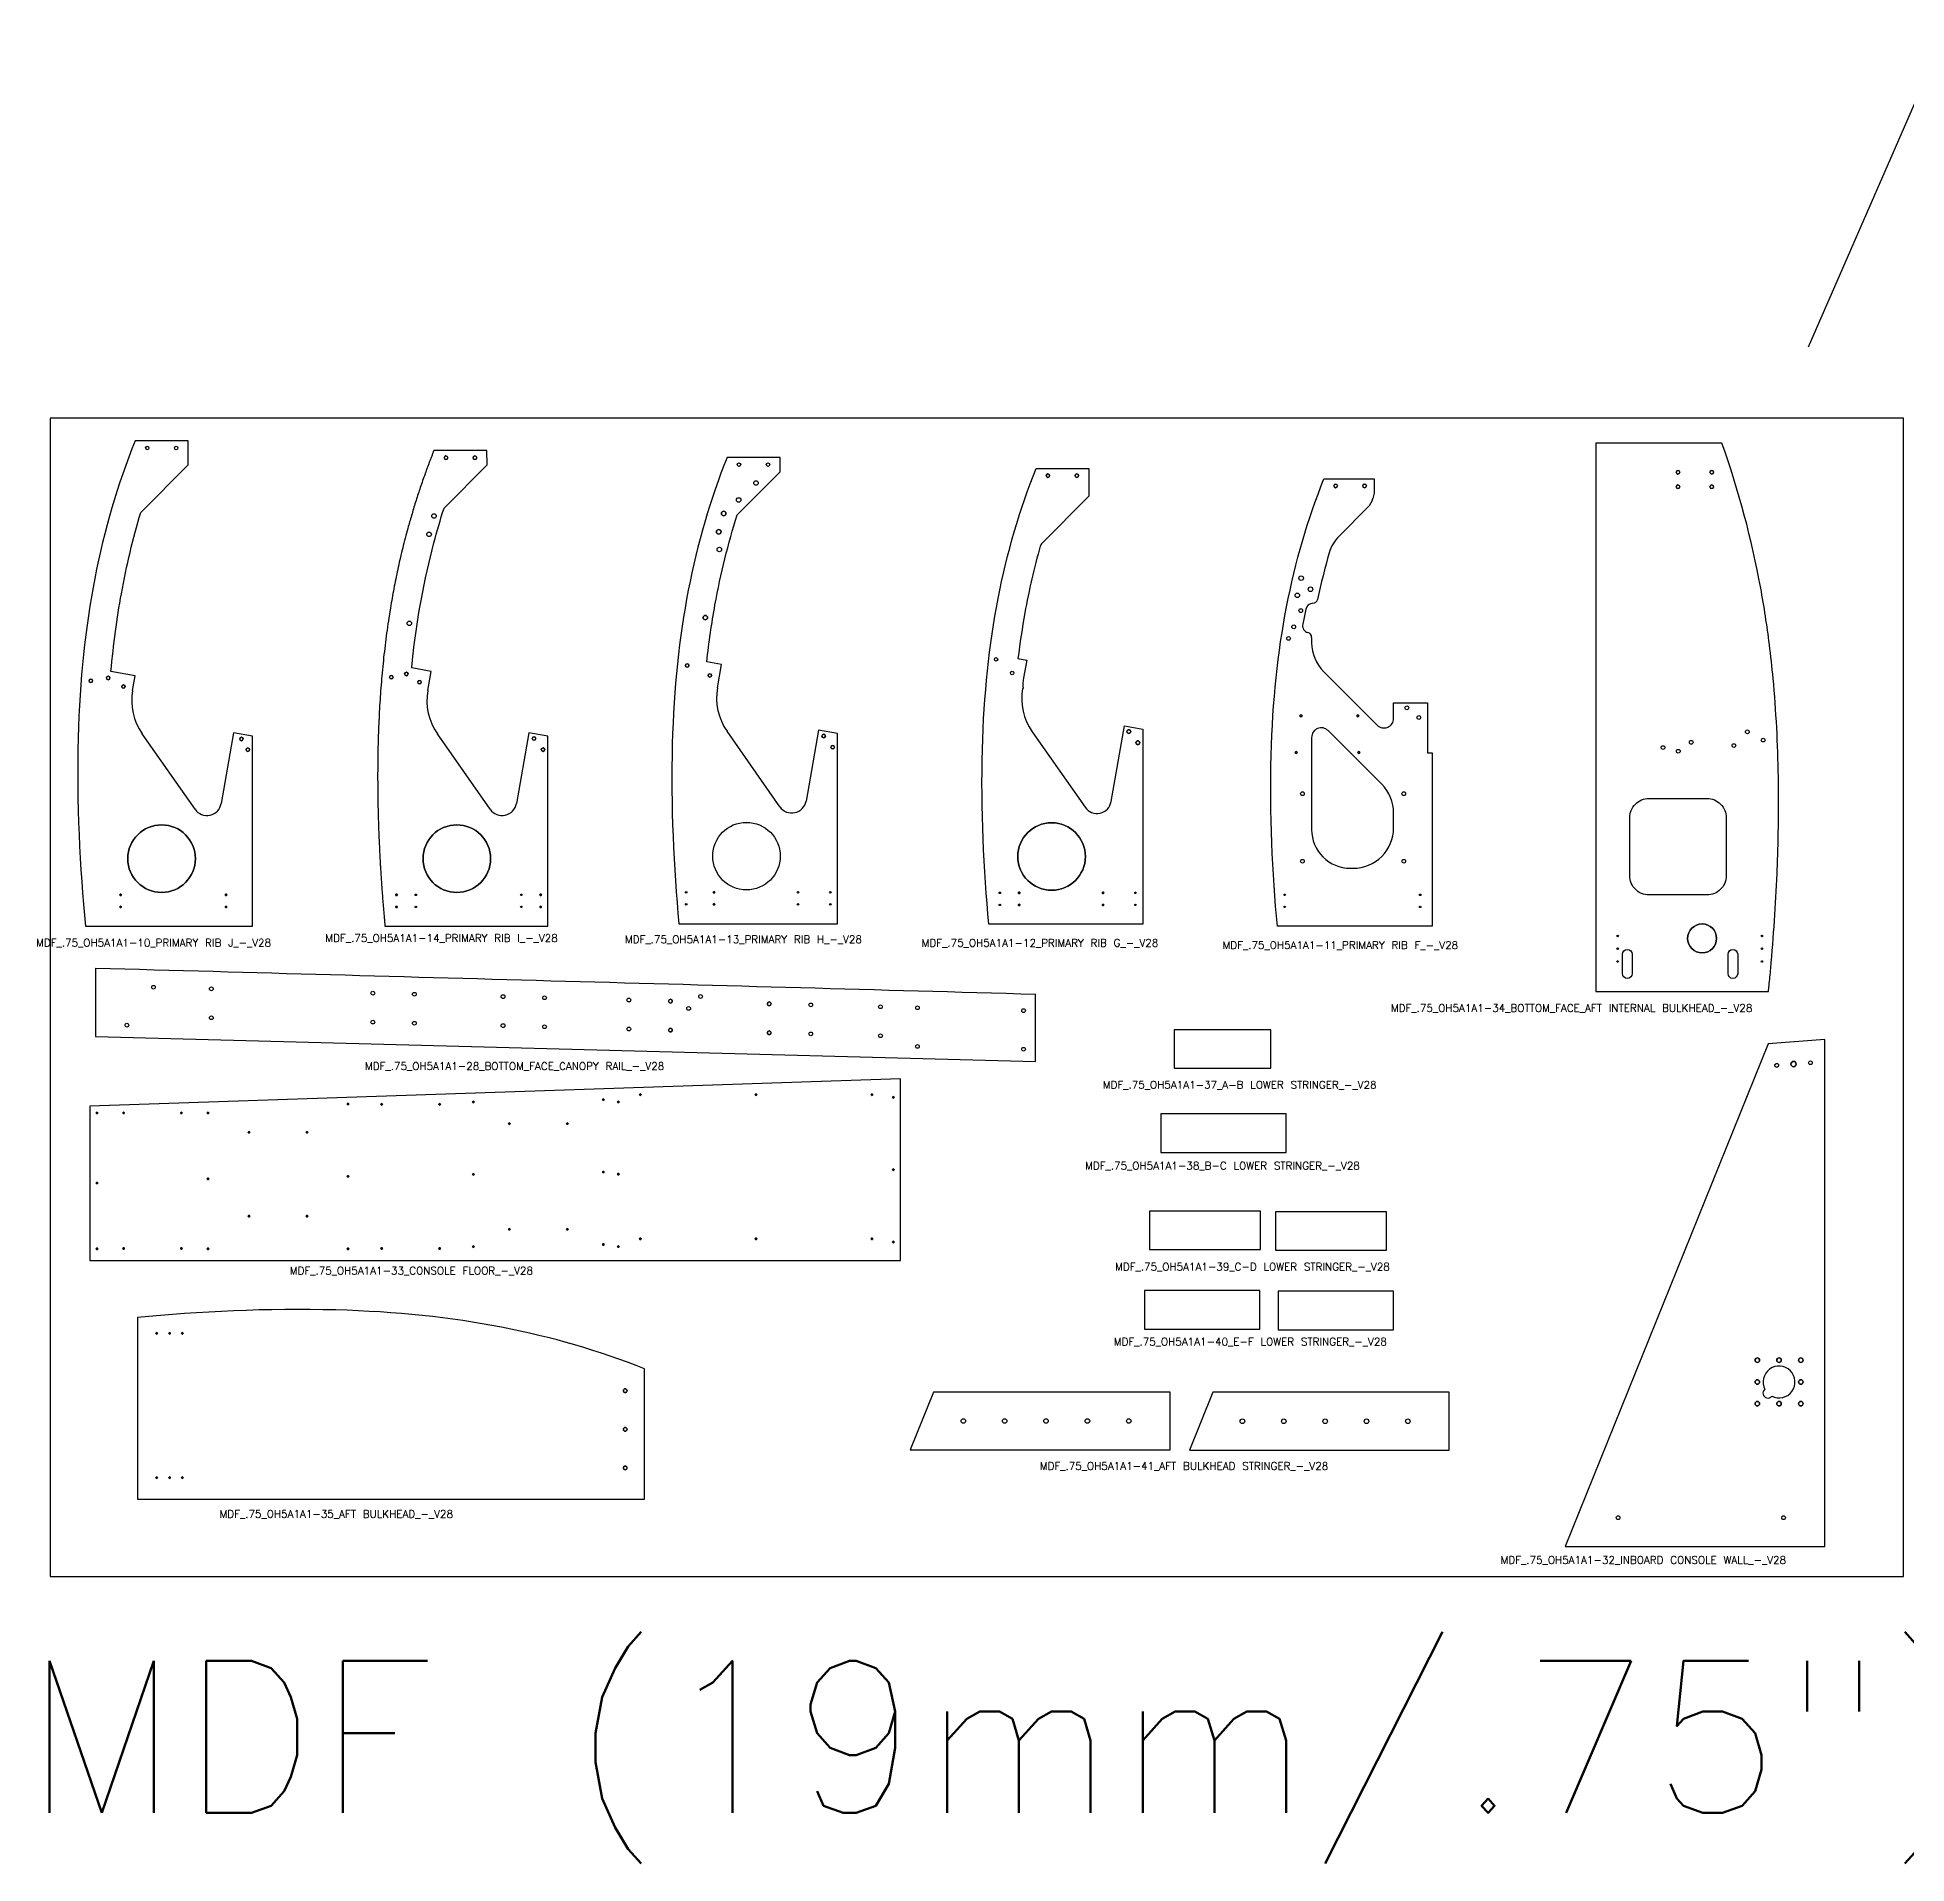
# Model space of a CAD drawing. Header units: millimetres. Extents: x 8001 to 31110, y 282 to 17125.
# Drawn here: x 15239 to 17698, y 282 to 2685 of the extents above; entities that cross this region are included whole.
import ezdxf

# ---------------------------------------------------------------- set-up
doc = ezdxf.new("R2010")
doc.units = ezdxf.units.MM
doc.styles.get("Standard").update_dxf_attribs({"font": 'txt.shx'})

msp = doc.modelspace()

# ---------------------------------------------------------------- linework, layer by layer
for p, q in [((17569.42683, 2277.70502), (17746.85841, 2684.8714)), ((15437.32025, 2154.11887), (15367.31273, 2154.11887)), ((15437.32025, 2154.11887), (15367.31273, 2154.11887)), ((15437.38413, 2122.36894), (15437.32025, 2154.11887)), ((15437.38413, 2122.36894), (15437.32025, 2154.11887)), ((15830.39526, 2141.29644), (15760.52187, 2141.29644)), ((15830.39526, 2141.29644), (15760.52187, 2141.29644)), ((15830.43359, 2122.24648), (15830.39526, 2141.29644)), ((15830.43359, 2122.24648), (15830.39526, 2141.29644)), ((17455.33068, 2150.94417), (17289.59298, 2150.94417)), ((17289.59298, 2150.94417), (17289.59298, 1437.20124)), ((17455.33068, 2150.94417), (17289.59298, 2150.94417)), ((17289.59298, 2150.94417), (17289.59298, 1437.20124)), ((15374.77151, 2059.50389), (15437.38413, 2122.36894)), ((15374.77151, 2059.50389), (15437.38413, 2122.36894)), ((15773.87764, 2065.46252), (15830.43359, 2122.24648)), ((15773.87764, 2065.46252), (15830.43359, 2122.24648)), ((16215.98554, 2132.20815), (16146.24129, 2132.20815)), ((16215.98554, 2132.20815), (16146.24129, 2132.20815)), ((16216.02387, 2113.15815), (16215.98554, 2132.20815)), ((16216.02387, 2113.15815), (16215.98554, 2132.20815)), ((16552.84146, 2117.74141), (16622.44145, 2117.74141)), ((16552.84146, 2117.74141), (16622.44145, 2117.74141)), ((16622.44145, 2117.74141), (16622.51533, 2081.01735, 0)), ((16622.44145, 2117.74141), (16622.51533, 2081.01735)), ((16159.72963, 2056.63695, 0), (16216.02387, 2113.15815)), ((16159.72963, 2056.63695), (16216.02387, 2113.15815)), ((16931.56907, 2104.1636, 0), (16997.87951, 2104.1636, 0)), ((16931.56907, 2104.1636), (16997.87951, 2104.1636)), ((16997.87951, 2104.1636, 0), (16997.91796, 2085.05167, 0)), ((16997.87951, 2104.1636), (16997.91796, 2085.05167)), ((16622.51533, 2081.01735, 0), (16560.06221, 2018.31245, 0)), ((16622.51533, 2081.01735), (16560.06221, 2018.31245)), ((16989.47441, 2066.63154), (16951.56881, 2028.72594, 0)), ((16989.47441, 2066.63154), (16951.56881, 2028.72594)), ((16997.91796, 2085.05167, 0), (16996.06159, 2078.06742, 0)), ((16997.91796, 2085.05167), (16996.06159, 2078.06742)), ((16907.78919, 1932.68855), (16903.71199, 1912.89286)), ((16907.78919, 1932.68855), (16903.71199, 1912.89286)), ((16915.44737, 1892.67548, 0), (16915.44737, 1888.31259, 0)), ((16915.44737, 1892.67548), (16915.44737, 1888.31259)), ((15367.46515, 1844.93536), (15335.68903, 1850.54176)), ((15367.46515, 1844.93536), (15335.68903, 1850.54176)), ((15364.03802, 1825.49911), (15367.46515, 1844.93536)), ((15364.03802, 1825.49911), (15367.46515, 1844.93536)), ((15756.95392, 1850.72132), (15731.34783, 1855.23911)), ((15756.95392, 1850.72132), (15731.34783, 1855.23911)), ((15752.50643, 1825.49833), (15756.95392, 1850.72132)), ((15752.50643, 1825.49833), (15756.95392, 1850.72132)), ((16139.0383, 1859.62065), (16119.55431, 1863.0583)), ((16139.0383, 1859.62065), (16119.55431, 1863.0583)), ((16133.61079, 1828.85847), (16139.0383, 1859.62065)), ((16133.61079, 1828.85847), (16139.0383, 1859.62065)), ((16529.07473, 1867.42407), (16540.52946, 1865.40306, 0)), ((16529.07473, 1867.42407), (16540.52946, 1865.40306)), ((16540.52946, 1865.40306, 0), (16536.43731, 1842.20946, 0)), ((16540.52946, 1865.40306), (16536.43731, 1842.20946)), ((16931.07029, 1850.59552), (17001.71711, 1779.9487)), ((16931.07029, 1850.59552), (17001.71711, 1779.9487)), ((16535.94409, 1828.06163), (16535.10195, 1828.21022)), ((16535.94409, 1828.06163), (16535.10195, 1828.21022)), ((17023.39737, 1788.92895), (17023.39737, 1809.06844)), ((17023.39737, 1809.06844), (17067.84737, 1809.06844)), ((17023.39737, 1788.92895), (17023.39737, 1809.06844)), ((17023.39737, 1809.06844), (17067.84737, 1809.06844)), ((17067.84737, 1809.06844), (17067.84737, 1743.63602)), ((17067.84737, 1809.06844), (17067.84737, 1743.63602)), ((16215.8553, 1672.45823), (16146.22782, 1771.91864)), ((16215.8553, 1672.45823), (16146.22782, 1771.91864)), ((16266.66704, 1773.2836), (16250.22153, 1680.07328)), ((16266.66704, 1773.2836), (16250.22153, 1680.07328)), ((16291.6807, 1768.87033), (16266.66704, 1773.2836)), ((16291.6807, 1768.87033), (16266.66704, 1773.2836)), ((16547.71898, 1771.27039), (16617.34646, 1671.80998)), ((16547.71898, 1771.27039), (16617.34646, 1671.80998)), ((16651.71269, 1679.42503), (16669.25853, 1778.87187)), ((16651.71269, 1679.42503), (16669.25853, 1778.87187)), ((16669.25853, 1778.87187), (16693.17185, 1774.65273)), ((16669.25853, 1778.87187), (16693.17185, 1774.65273)), ((16693.17185, 1774.65273), (16693.17185, 1518.03434, 0)), ((16693.17185, 1774.65273), (16693.17185, 1518.03434)), ((15446.24776, 1669.15832), (15376.65643, 1768.5671)), ((15446.24776, 1669.15832), (15376.65643, 1768.5671)), ((15497.0595, 1769.98369), (15480.61399, 1676.77337)), ((15497.0595, 1769.98369), (15480.61399, 1676.77337)), ((15522.07316, 1765.57042), (15497.0595, 1769.98369)), ((15522.07316, 1765.57042), (15497.0595, 1769.98369)), ((15522.07316, 1515.38268), (15522.07316, 1765.57042)), ((15522.07316, 1515.38268), (15522.07316, 1765.57042)), ((15834.71617, 1669.15754), (15765.12484, 1768.56632)), ((15834.71617, 1669.15754), (15765.12484, 1768.56632)), ((15885.52791, 1769.98291), (15869.0824, 1676.77259)), ((15885.52791, 1769.98291), (15869.0824, 1676.77259)), ((15910.54157, 1765.56964), (15885.52791, 1769.98291)), ((15910.54157, 1765.56964), (15885.52791, 1769.98291)), ((15910.54157, 1515.3819), (15910.54157, 1765.56964)), ((15910.54157, 1515.3819), (15910.54157, 1765.56964)), ((16291.6807, 1518.68259), (16291.6807, 1768.87033)), ((16291.6807, 1518.68259), (16291.6807, 1768.87033)), ((17067.84737, 1743.63602), (17074.19737, 1743.63602)), ((17067.84737, 1743.63602), (17074.19737, 1743.63602)), ((17074.19737, 1743.63602), (17074.19737, 1515.41601, 0)), ((17074.19737, 1743.63602), (17074.19737, 1515.41601)), ((15301.94192, 1515.38268), (15522.07316, 1515.38268)), ((15301.94192, 1515.38268), (15522.07316, 1515.38268)), ((15696.21974, 1515.3819), (15910.54157, 1515.3819)), ((15696.21974, 1515.3819), (15910.54157, 1515.3819)), ((16082.97554, 1518.68259, 0), (16291.6807, 1518.68259)), ((16082.97554, 1518.68259), (16291.6807, 1518.68259)), ((16693.17185, 1518.03434, 0), (16490.73025, 1518.03434, 0)), ((16693.17185, 1518.03434), (16490.73025, 1518.03434)), ((17074.19737, 1515.41601, 0), (16870.37468, 1515.41601)), ((17074.19737, 1515.41601), (16870.37468, 1515.41601)), ((15315.31715, 1460.28858), (15315.31715, 1370.40406)), ((15315.31715, 1460.28858), (15315.31715, 1370.40406)), ((17289.59298, 1437.20124), (17289.59298, 1429.50454)), ((17289.59298, 1429.50454), (17516.63112, 1429.50454)), ((16552.36376, 1337.14637), (16552.36376, 1426.06178)), ((16552.36376, 1337.14637), (16552.36376, 1426.06178)), ((15315.31715, 1370.40406), (16552.36376, 1337.14637)), ((15315.31715, 1370.40406), (16552.36376, 1337.14637)), ((15370.3873, 1000.58188), (15370.38729, 761.30339)), ((15370.3873, 1000.58188), (15370.38729, 761.30339)), ((16037.7573, 761.30339), (16037.7573, 932.94663, 0)), ((16037.7573, 761.30339), (16037.7573, 932.94663)), ((15370.38729, 761.30339), (16037.7573, 761.30339)), ((15370.38729, 761.30339), (16037.7573, 761.30339))]:
    msp.add_line(p, q)
at = {"color": 0, "linetype": 'ByBlock', "lineweight": -2}
msp.add_lwpolyline([(17694.11211, 659.86682), (17694.11211, 2183.86682), (15255.71211, 2183.86682), (15255.71211, 659.86682)], close=True, dxfattribs=at)
for points in [[(17023.39737, 1644.95601), (17023.39737, 1664.33224, 0.1989123674), (17007.77444, 1702.04932), (16937.12763, 1772.69613, 0.6681786379), (16915.44737, 1763.71588), (16915.44737, 1642.41601, 0.4142135624), (16966.24737, 1591.61601), (16970.05737, 1591.61601, 0.4142135624)], [(17023.39737, 1644.95601), (17023.39737, 1664.33224, 0.1989123674), (17007.77444, 1702.04932), (16937.12763, 1772.69613, 0.6681786379), (16915.44737, 1763.71588), (16915.44737, 1642.41601, 0.4142135624), (16966.24737, 1591.61601), (16970.05737, 1591.61601, 0.4142135624)], [(17435.64298, 1556.50454), (17359.44298, 1556.50454, -0.4142135624), (17334.04298, 1581.90454), (17334.04298, 1658.10454, -0.4142135624), (17359.44298, 1683.50454), (17435.64298, 1683.50454, -0.4142135624), (17461.04298, 1658.10454), (17461.04298, 1581.90454, -0.4142135624)], [(17435.64298, 1556.50454), (17359.44298, 1556.50454, -0.4142135624), (17334.04298, 1581.90454), (17334.04298, 1658.10454, -0.4142135624), (17359.44298, 1683.50454), (17435.64298, 1683.50454, -0.4142135624), (17461.04298, 1658.10454), (17461.04298, 1581.90454, -0.4142135624)], [(17324.51798, 1453.05501), (17324.51798, 1478.45501, -1), (17337.21798, 1478.45501), (17337.21798, 1453.05501, -1)], [(17324.51798, 1453.05501), (17324.51798, 1478.45501, -1), (17337.21798, 1478.45501), (17337.21798, 1453.05501, -1)], [(17463.37429, 1453.05501), (17463.37429, 1478.45501, -1), (17476.07429, 1478.45501), (17476.07429, 1453.05501, -1)], [(17463.37429, 1453.05501), (17463.37429, 1478.45501, -1), (17476.07429, 1478.45501), (17476.07429, 1453.05501, -1)], [(17520.79902, 897.08829, 6.5381409815), (17511.922, 905.96531, 1.1645777064)], [(17520.79902, 897.08829, 6.5381409815), (17511.922, 905.96531, 1.1645777064)]]:
    msp.add_lwpolyline(points, format="xyb", close=True)
for points in [[(16734.73409, 1328.3938), (16861.73409, 1328.3938), (16861.73409, 1379.1938), (16734.73409, 1379.1938)], [(17248.86779, 698.98914), (17590.85589, 698.98914), (17590.85589, 1366.35914), (17516.24059, 1360.76006)], [(17248.86779, 698.98914), (17590.85589, 698.98914), (17590.85589, 1366.35914), (17516.24059, 1360.76006)], [(15307.73983, 1075.41588), (16374.53982, 1075.41588), (16374.53982, 1314.69438), (15307.73983, 1278.59637)], [(15307.73983, 1075.41588), (16374.53982, 1075.41588), (16374.53982, 1314.69438), (15307.73983, 1278.59637)], [(16716.88696, 1217.54741), (16881.98696, 1217.54741), (16881.98696, 1268.34741), (16716.88696, 1268.34741)], [(16702.29564, 1089.77298), (16848.34564, 1089.77298), (16848.34564, 1140.57298), (16702.29564, 1140.57298)], [(16867.89239, 1088.91537), (17013.94239, 1088.91537), (17013.94239, 1139.71537), (16867.89239, 1139.71537)], [(16695.42529, 985.14436), (16847.24109, 985.14436), (16847.24109, 1035.94436), (16695.42529, 1035.94436)], [(16871.32473, 984.28675), (17023.14053, 984.28675), (17023.14053, 1035.08675), (16871.32473, 1035.08675)], [(16729.3086, 902.44976), (16418.10729, 902.44976), (16387.32049, 826.24976), (16729.3086, 826.24976)], [(17096.56574, 902.09827), (16785.36444, 902.09827), (16754.57764, 825.89827), (17096.56574, 825.89827)]]:
    msp.add_lwpolyline(points, close=True)
for centre, radius in [((15383.36438, 2144.59387), 2.286), ((15383.36438, 2144.59387), 2.286), ((15421.46438, 2144.59387), 2.286), ((15421.46438, 2144.59387), 2.286), ((15776.43823, 2131.77144), 2.413), ((15814.53833, 2131.77144), 2.413), ((16162.02851, 2122.68315), 2.413), ((16162.02851, 2122.68315), 2.413), ((16200.12861, 2122.68315), 2.413), ((16200.12861, 2122.68315), 2.413), ((16184.3657, 2098.54287), 2.97663), ((16184.3657, 2098.54287), 2.97663), ((16568.48558, 2108.21641), 2.286), ((16606.58558, 2108.21641), 2.286), ((16947.09748, 2094.6386), 2.413), ((16985.19758, 2094.6386), 2.413), ((17397.54298, 2112.67682), 2.413), ((17397.54298, 2093.62682), 2.413), ((17441.99298, 2112.67682), 2.413), ((17441.99298, 2093.62682), 2.413), ((16161.5057, 2076.25767), 2.97663), ((16161.5057, 2076.25767), 2.97663), ((15760.68476, 2055.06549), 2.97663), ((15760.68476, 2055.06549), 2.97663), ((16141.82389, 2058.36618), 2.97663), ((15754.21611, 2030.92414), 2.97663), ((15754.21611, 2030.92414), 2.97663), ((16135.35524, 2034.22483), 2.97663), ((16136.1509, 2011.03094), 2.97663), ((16136.1509, 2011.03094), 2.97663), ((16901.66785, 1973.26454), 2.97663), ((16901.66785, 1973.26454), 2.97663), ((16896.71251, 1950.74886), 2.97663), ((16896.71251, 1950.74886), 2.97663), ((16914.05108, 1958.73606), 2.97663), ((16914.05108, 1958.73606), 2.97663), ((16117.71977, 1921.44136), 2.921), ((16901.2104, 1930.6007), 2.45745), ((16901.2104, 1930.6007), 2.45745), ((15728.32386, 1913.83203), 2.97663), ((15728.32386, 1913.83203), 2.97663), ((16885.18766, 1894.03797), 2.45745), ((16885.18766, 1894.03797), 2.45745), ((16891.87005, 1909.2867), 2.45745), ((16891.87005, 1909.2867), 2.45745), ((15704.56136, 1842.98328), 2.286), ((15724.37893, 1847.24048), 2.286), ((16093.86479, 1858.36263), 2.286), ((16123.62574, 1845.35807), 2.286), ((16500.29317, 1866.4629), 2.286), ((16500.29317, 1866.4629), 2.286), ((16521.41135, 1848.62543), 2.286), ((16521.41135, 1848.62543), 2.286), ((15309.12008, 1838.24755), 2.286), ((15331.91391, 1841.97963), 2.286), ((15352.0543, 1830.67247), 2.286), ((15741.54307, 1836.45843), 2.286), ((17040.75604, 1802.71844), 2.45745), ((17040.75604, 1802.71844), 2.45745), ((16674.92256, 1771.42446), 2.45745), ((16901.47737, 1792.27601), 1.35255), ((16976.40737, 1792.27601), 1.35255), ((17056.41737, 1790.01844), 2.45745), ((17056.41737, 1790.01844), 2.45745), ((17488.78603, 1771.16924), 2.45745), ((17488.78603, 1771.16924), 2.45745), ((15507.29897, 1761.72902), 2.286), ((15515.72316, 1747.72058), 2.286), ((15892.29228, 1762.34137), 2.286), ((15904.19157, 1747.7198), 2.286), ((16273.43141, 1765.64206), 2.286), ((16285.3307, 1751.02049), 2.286), ((16686.82185, 1756.80289), 2.45745), ((17377.80288, 1750.39998), 2.45745), ((17377.80288, 1750.39998), 2.45745), ((17397.94147, 1745.60163), 2.45745), ((17397.94147, 1745.60163), 2.45745), ((17414.97063, 1757.37426), 2.45745), ((17414.97063, 1757.37426), 2.45745), ((17471.1468, 1753.04868), 2.45745), ((17471.1468, 1753.04868), 2.45745), ((17509.61488, 1760.26696), 2.45745), ((17509.61488, 1760.26696), 2.45745), ((16895.12737, 1744.01601), 1.35255), ((16977.67737, 1744.01601), 1.35255), ((16903.38237, 1689.73224), 2.45745), ((16903.38237, 1689.73224), 2.45745), ((17036.73237, 1689.73224), 2.45745), ((17036.73237, 1689.73224), 2.45745), ((15402.23928, 1604.28274), 44.45), ((15790.70769, 1604.28196), 44.45), ((16171.84681, 1607.58265), 44.45), ((16171.84681, 1607.58265), 44.45), ((16573.30739, 1607.04662), 44.45), ((16903.38237, 1600.83224), 2.45745), ((16903.38237, 1600.83224), 2.45745), ((17036.73237, 1600.83224), 2.45745), ((17036.73237, 1600.83224), 2.45745), ((15348.29185, 1556.65768), 0.99187), ((15487.14816, 1556.65768), 0.99187), ((15711.36026, 1556.65701), 0.99187), ((15736.76026, 1556.6569), 0.99187), ((15875.61657, 1556.6569), 0.99187), ((15901.01657, 1556.65701), 0.99187), ((16092.49939, 1559.9577), 0.99187), ((16129.13205, 1559.95768), 0.99187), ((16239.62205, 1559.95768), 1.016), ((16239.62205, 1559.95768), 1.016), ((16282.1557, 1559.9577), 0.99187), ((16505.22321, 1559.30942), 0.99187), ((16530.62321, 1559.30943), 0.99187), ((16641.11321, 1559.30943), 1.016), ((16683.64685, 1559.30942), 0.99187), ((16879.89872, 1556.6911), 0.99187), ((16879.89872, 1556.6911), 0.99187), ((17058.32237, 1556.6911), 0.99187), ((17058.32237, 1556.6911), 0.99187), ((15348.29185, 1540.78268), 0.99187), ((15487.14816, 1540.78268), 0.99187), ((15711.36026, 1540.78201), 0.99187), ((15736.76026, 1540.7819), 0.99187), ((15875.61657, 1540.7819), 0.99187), ((15901.01657, 1540.78201), 0.99187), ((16092.49939, 1544.0827), 0.99187), ((16129.13205, 1544.08268), 0.99187), ((16239.62205, 1544.08268), 1.016), ((16239.62205, 1544.08268), 1.016), ((16282.1557, 1544.0827), 0.99187), ((16505.22321, 1543.43442), 0.99187), ((16530.62321, 1543.43443), 0.99187), ((16641.11321, 1543.43443), 1.016), ((16683.64685, 1543.43442), 0.99187), ((16879.89872, 1540.8161), 0.99187), ((16879.89872, 1540.8161), 0.99187), ((17058.32237, 1540.81606), 0.99187), ((17058.32237, 1540.81606), 0.99187), ((17318.16798, 1502.57414), 0.99187), ((17318.16798, 1502.57414), 0.99187), ((17429.29298, 1499.35454), 19.05), ((17507.89528, 1502.57414), 0.99187), ((17507.89528, 1502.57414), 0.99187), ((17318.16798, 1485.76269), 0.99187), ((17318.16798, 1485.76269), 0.99187), ((17507.89528, 1485.76269), 0.99187), ((17507.89528, 1485.76269), 0.99187), ((17318.16798, 1468.95124), 0.99187), ((17318.16798, 1468.95124), 0.99187), ((17507.89528, 1468.95124), 0.99187), ((17507.89528, 1468.95124), 0.99187), ((15391.51715, 1435.05453), 2.45745), ((15391.51715, 1435.05453), 2.45745), ((15467.71714, 1433.00592), 2.45745), ((15467.71714, 1433.00592), 2.45745), ((15680.19416, 1427.29352), 2.45745), ((15680.19416, 1427.29352), 2.45745), ((15734.85772, 1425.82391), 2.45745), ((15734.85772, 1425.82391), 2.45745), ((15851.54035, 1422.68692), 2.45745), ((15851.54035, 1422.68692), 2.45745), ((15906.20391, 1421.21731), 2.45745), ((15906.20391, 1421.21731), 2.45745), ((16017.10453, 1418.23577), 2.45745), ((16017.10453, 1418.23577), 2.45745), ((16071.76809, 1416.76615), 2.45745), ((16095.73993, 1407.20523), 2.45745), ((16095.73993, 1407.20523), 2.45745), ((16111.45538, 1422.92068), 2.45745), ((16111.45538, 1422.92068), 2.45745), ((16201.77227, 1413.27102), 2.45745), ((16256.43583, 1411.80141), 2.45745), ((16256.43583, 1411.80141), 2.45745), ((16348.23288, 1409.33347), 2.45745), ((16348.23288, 1409.33347), 2.45745), ((16396.78876, 1408.02805), 2.45745), ((16396.78876, 1408.02805), 2.45745), ((16536.48876, 1404.27225), 2.45745), ((16536.48876, 1404.27225), 2.45745), ((15356.59215, 1385.17513), 2.45745), ((15356.59215, 1385.17513), 2.45745), ((15467.71714, 1394.89215), 2.45745), ((15467.71714, 1394.89215), 2.45745), ((15680.19416, 1389.17976), 2.45745), ((15680.19416, 1389.17976), 2.45745), ((15734.85772, 1387.71014), 2.45745), ((15734.85772, 1387.71014), 2.45745), ((15851.54035, 1384.57316), 2.45745), ((15851.54035, 1384.57316), 2.45745), ((15906.20391, 1383.10354), 2.45745), ((15906.20391, 1383.10354), 2.45745), ((16017.10453, 1380.122), 2.45745), ((16017.10453, 1380.122), 2.45745), ((16071.76809, 1378.65239), 2.45745), ((16201.77227, 1375.15726), 2.45745), ((16256.43583, 1373.68764), 2.45745), ((16256.43583, 1373.68764), 2.45745), ((16348.23288, 1371.2197), 2.45745), ((16348.23288, 1371.2197), 2.45745), ((16396.78876, 1357.2097), 2.45745), ((16396.78876, 1357.2097), 2.45745), ((16536.48876, 1353.4539), 2.45745), ((16536.48876, 1353.4539), 2.45745), ((17527.4182, 1332.32606), 2.45745), ((17549.58089, 1333.98914), 3.4925), ((17571.74358, 1335.65221), 2.45745), ((15647.46483, 1281.36904), 0.99225), ((15691.91483, 1280.94719), 0.99225), ((15768.11483, 1280.94719), 0.99225), ((15812.56483, 1284.17679), 0.99225), ((15983.43063, 1287.0815), 0.99225), ((16003.22858, 1284.19319), 0.99225), ((16032.09577, 1293.71819), 0.99225), ((16184.49577, 1293.71819), 0.99225), ((16336.89577, 1293.71819), 0.99225), ((16365.01482, 1290.30513), 0.99225), ((15317.26483, 1269.71453), 0.99225), ((15352.18983, 1269.71453), 0.99225), ((15428.38983, 1269.71453), 0.99225), ((15463.31531, 1269.71453), 0.99225), ((15859.89773, 1255.54719), 0.99225), ((15936.09773, 1255.54719), 0.99225), ((15517.28983, 1244.31453), 0.99225), ((15593.48983, 1244.31453), 0.99225), ((15463.31483, 1182.9872), 0.99225), ((15647.46483, 1186.11904), 0.99225), ((15812.56483, 1188.92679), 0.99225), ((15983.43063, 1191.8315), 0.99225), ((16003.22867, 1189.13224), 0.99225), ((16365.01482, 1195.05513), 0.99225), ((15317.26483, 1177.3277), 0.99225), ((15517.28983, 1133.82453), 1.016), ((15593.48983, 1133.82453), 1.016), ((15859.89773, 1116.69088), 0.99225), ((15936.09773, 1116.69088), 0.99225), ((15317.26483, 1090.86904), 0.99225), ((15352.18983, 1091.29088), 0.99225), ((15428.38983, 1091.29088), 0.99225), ((15463.31483, 1090.86904), 0.99225), ((15647.46483, 1090.86904), 0.99225), ((15691.91483, 1091.29088), 0.99225), ((15768.11483, 1091.29088), 0.99225), ((15812.56483, 1093.67679), 0.99225), ((15983.43063, 1096.5815), 0.99225), ((16003.22867, 1093.88224), 0.99225), ((16032.09577, 1103.99088), 0.99225), ((16184.49577, 1103.99088), 0.99225), ((16336.89577, 1103.99088), 0.99225), ((16365.01482, 1099.80513), 0.99225), ((15395.78729, 979.60569), 0.99187), ((15412.72063, 979.60569), 0.99187), ((15429.65396, 979.60569), 0.99187), ((17501.95589, 944.27218), 2.97663), ((17530.53089, 944.27218), 2.97663), ((17559.10589, 944.27218), 2.97663), ((17501.95589, 915.69718), 2.97663), ((17559.10589, 915.69718), 2.97663), ((16012.3573, 904.17839), 2.45745), ((17501.95589, 887.12218), 2.97663), ((17530.53089, 887.12218), 2.97663), ((17559.10589, 887.12218), 2.97663), ((16457.14634, 864.34976), 2.97663), ((16511.57879, 864.34976), 2.97663), ((16566.01124, 864.34976), 2.97663), ((16620.4437, 864.34976), 2.97663), ((16674.87615, 864.34976), 2.97663), ((16824.40349, 863.99827), 2.97663), ((16878.83594, 863.99827), 2.97663), ((16933.26839, 863.99827), 2.97663), ((16987.70084, 863.99827), 2.97663), ((17042.13329, 863.99827), 2.97663), ((16012.3573, 853.37839), 2.45745), ((15395.78729, 789.87839), 0.99187), ((15412.72063, 789.87839), 0.99187), ((15429.65396, 789.87839), 0.99187), ((16012.3573, 802.57839), 2.45745), ((17318.69364, 737.08914), 2.45745), ((17536.42344, 737.08914), 2.45745)]:
    msp.add_circle(centre, radius)
at = {"extrusion": (0, -4.6e-15, -1)}
for centre in [(-15776.43823, 2131.77144), (-15814.53833, 2131.77144)]:
    msp.add_circle(centre, 2.413, dxfattribs=at)
at = {"extrusion": (0, -1e-16, -1)}
for centre in [(-16568.48558, 2108.21641), (-16606.58558, 2108.21641)]:
    msp.add_circle(centre, 2.286, dxfattribs=at)
at = {"extrusion": (0, 0, -1)}
for centre, radius in [((-16947.09748, 2094.6386), 2.413), ((-16985.19758, 2094.6386), 2.413), ((-16141.82389, 2058.36618), 2.97663), ((-16135.35524, 2034.22483), 2.97663), ((-16117.71977, 1921.44136), 2.921), ((-15704.56136, 1842.98328), 2.286), ((-15724.37893, 1847.24048), 2.286), ((-16093.86479, 1858.36263), 2.286), ((-16123.62574, 1845.35807), 2.286), ((-15309.12008, 1838.24755), 2.286), ((-15331.91391, 1841.97963), 2.286), ((-15352.0543, 1830.67247), 2.286), ((-15741.54307, 1836.45843), 2.286), ((-16674.92256, 1771.42446), 2.45745), ((-15507.29897, 1761.72902), 2.286), ((-15515.72316, 1747.72058), 2.286), ((-15892.29228, 1762.34137), 2.286), ((-15904.19157, 1747.7198), 2.286), ((-16273.43141, 1765.64206), 2.286), ((-16285.3307, 1751.02049), 2.286), ((-16686.82185, 1756.80289), 2.45745), ((-15402.23928, 1604.28274), 44.45), ((-15790.70769, 1604.28196), 44.45), ((-16573.30739, 1607.04662), 44.45), ((-15348.29185, 1556.65768), 0.99187), ((-15487.14816, 1556.65768), 0.99187), ((-15711.36026, 1556.65701), 0.99187), ((-15901.01657, 1556.65701), 0.99187), ((-16129.13205, 1559.95768), 0.99187), ((-16530.62321, 1559.30943), 0.99187), ((-16641.11321, 1559.30943), 1.016), ((-15348.29185, 1540.78268), 0.99187), ((-15487.14816, 1540.78268), 0.99187), ((-15711.36026, 1540.78201), 0.99187), ((-15901.01657, 1540.78201), 0.99187), ((-16129.13205, 1544.08268), 0.99187), ((-16530.62321, 1543.43443), 0.99187), ((-16641.11321, 1543.43443), 1.016), ((-16071.76809, 1416.76615), 2.45745), ((-16201.77227, 1413.27102), 2.45745), ((-16071.76809, 1378.65239), 2.45745), ((-16201.77227, 1375.15726), 2.45745), ((-15647.46483, 1281.36904), 0.99225), ((-15691.91483, 1280.94719), 0.99225), ((-15768.11483, 1280.94719), 0.99225), ((-15812.56483, 1284.17679), 0.99225), ((-15983.43063, 1287.0815), 0.99225), ((-16003.22858, 1284.19319), 0.99225), ((-16032.09577, 1293.71819), 0.99225), ((-16184.49577, 1293.71819), 0.99225), ((-16336.89577, 1293.71819), 0.99225), ((-16365.01482, 1290.30513), 0.99225), ((-15317.26483, 1269.71453), 0.99225), ((-15352.18983, 1269.71453), 0.99225), ((-15428.38983, 1269.71453), 0.99225), ((-15463.31531, 1269.71453), 0.99225), ((-15859.89773, 1255.54719), 0.99225), ((-15936.09773, 1255.54719), 0.99225), ((-15517.28983, 1244.31453), 0.99225), ((-15593.48983, 1244.31453), 0.99225), ((-15463.31483, 1182.9872), 0.99225), ((-15647.46483, 1186.11904), 0.99225), ((-15812.56483, 1188.92679), 0.99225), ((-15983.43063, 1191.8315), 0.99225), ((-16003.22867, 1189.13224), 0.99225), ((-16365.01482, 1195.05513), 0.99225), ((-15317.26483, 1177.3277), 0.99225), ((-15517.28983, 1133.82453), 1.016), ((-15593.48983, 1133.82453), 1.016), ((-15859.89773, 1116.69088), 0.99225), ((-15936.09773, 1116.69088), 0.99225), ((-15317.26483, 1090.86904), 0.99225), ((-15352.18983, 1091.29088), 0.99225), ((-15428.38983, 1091.29088), 0.99225), ((-15463.31483, 1090.86904), 0.99225), ((-15647.46483, 1090.86904), 0.99225), ((-15691.91483, 1091.29088), 0.99225), ((-15768.11483, 1091.29088), 0.99225), ((-15812.56483, 1093.67679), 0.99225), ((-15983.43063, 1096.5815), 0.99225), ((-16003.22867, 1093.88224), 0.99225), ((-16032.09577, 1103.99088), 0.99225), ((-16184.49577, 1103.99088), 0.99225), ((-16336.89577, 1103.99088), 0.99225), ((-16365.01482, 1099.80513), 0.99225), ((-15395.78729, 979.60569), 0.99187), ((-15412.72063, 979.60569), 0.99187), ((-15429.65396, 979.60569), 0.99187), ((-16012.3573, 904.17839), 2.45745), ((-16012.3573, 853.37839), 2.45745), ((-15395.78729, 789.87839), 0.99187), ((-15412.72063, 789.87839), 0.99187), ((-15429.65396, 789.87839), 0.99187), ((-16012.3573, 802.57839), 2.45745)]:
    msp.add_circle(centre, radius, dxfattribs=at)
at = {"extrusion": (-1e-16, 0, -1)}
for centre in [(-17397.54298, 2112.67682), (-17397.54298, 2093.62682), (-17441.99298, 2112.67682), (-17441.99298, 2093.62682)]:
    msp.add_circle(centre, 2.413, dxfattribs=at)
at = {"extrusion": (1.6e-15, 0, -1)}
for centre in [(-16901.47737, 1792.27601), (-16976.40737, 1792.27601), (-16895.12737, 1744.01601), (-16977.67737, 1744.01601)]:
    msp.add_circle(centre, 1.35255, dxfattribs=at)
at = {"extrusion": (-1e-16, 3e-16, -1)}
msp.add_circle((-17429.29298, 1499.35454), 19.05, dxfattribs=at)
at = {"extrusion": (-1.56e-14, -1.22e-14, -1)}
msp.add_circle((-17549.58089, 1333.98914), 3.4925, dxfattribs=at)
at = {"extrusion": (1.037e-13, 0, -1)}
for centre in [(-17501.95589, 944.27218, 0), (-17530.53089, 944.27218, 0), (-17559.10589, 944.27218, 0), (-17501.95589, 915.69718, 0), (-17559.10589, 915.69718, 0), (-17501.95589, 887.12218, 0), (-17530.53089, 887.12218, 0), (-17559.10589, 887.12218, 0)]:
    msp.add_circle(centre, 2.97663, dxfattribs=at)
for centre, radius, start, end in [((16971.5139, 2084.59205, 0), 25.4, 315, 345.11526503), ((16971.5139, 2084.59205), 25.4, 315, 345.11526503), ((16564.56137, 2013.83136, 0), 6.35, 135.11526503, 164.23258049), ((16564.56137, 2013.83136), 6.35, 135.11526503, 164.23258049), ((16987.48984, 1992.80492, 0), 50.8, 135, 164.0251408), ((16987.48984, 1992.80492), 50.8, 135, 164.0251408), ((16917.14883, 1946.64204), 6.35, 269.89004264, 347.99926924), ((16917.11836, 1930.76707), 9.525, 89.89004264, 168.3618919), ((16917.11836, 1930.76707), 9.525, 89.89004264, 168.3618919), ((16913.04117, 1910.97139), 9.525, 168.3618919, 255.73378812), ((16913.04117, 1910.97139), 9.525, 168.3618919, 255.73378812), ((16909.12913, 1895.58596), 6.35, 358.74937434, 75.73378812), ((16909.12913, 1895.58596), 6.35, 358.74937434, 75.73378812), ((17042.44737, 1892.67548, 0), 127, 178.74937434, 180), ((17042.44737, 1892.67548), 127, 178.74937434, 180), ((16968.78737, 1888.31259), 53.34, 180, 225), ((16968.78737, 1888.31259), 53.34, 180, 225), ((15439.08037, 1812.26712), 76.2, 170, 214.99402771), ((15439.08037, 1812.26712), 76.2, 170, 214.99402771), ((15827.54878, 1812.26634), 76.2, 170, 214.99402771), ((15827.54878, 1812.26634), 76.2, 170, 214.99402771), ((16208.65177, 1815.61866), 76.2, 169.9940277, 214.99402771), ((16208.65177, 1815.61866), 76.2, 169.9940277, 214.99402771), ((16610.14292, 1814.9704), 76.2, 169.9940277, 214.99402771), ((16610.14292, 1814.9704), 76.2, 169.9940277, 214.99402771), ((16586.46462, 1833.38292), 50.8, 169.9940277, 186.01274534), ((16586.46462, 1833.38292), 50.8, 169.9940277, 186.01274534), ((17010.69737, 1788.92895), 12.7, 225, 0), ((17010.69737, 1788.92895), 12.7, 225, 0), ((15461.85375, 1680.08333), 19.05, 214.99402771, 349.99402771), ((15461.85375, 1680.08333), 19.05, 214.99402771, 349.99402771), ((15850.32216, 1680.08255), 19.05, 214.99402771, 349.99402771), ((15850.32216, 1680.08255), 19.05, 214.99402771, 349.99402771), ((16231.46129, 1683.38324), 19.05, 214.99402771, 349.99402771), ((16231.46129, 1683.38324), 19.05, 214.99402771, 349.99402771), ((16632.95244, 1682.73498), 19.05, 214.99402771, 349.9940277), ((16632.95244, 1682.73498), 19.05, 214.99402771, 349.9940277)]:
    msp.add_arc(centre, radius, start, end)
at = {"extrusion": (-1.83032e-08, 3.89071e-09, 1)}
msp.add_arc((16917.14883, 1946.64204, -0.0003), 6.35, 269.89004264, 347.99926924, dxfattribs=at)
for centre in [(17470.59954, 1491.32969, 0), (17470.59954, 1491.32969)]:
    msp.add_ellipse(centre, major_axis=(30.92684, 374.90644), ratio=0.1370930184, start_param=4.5788220115, end_param=4.6396802598)
for points, degree, knots in [([(15367.31273, 2154.11887), (15321.73502, 2039.06472), (15296.689, 1916.43085), (15290.28306, 1678.7292), (15294.7034, 1591.50471), (15301.94192, 1515.38268)], 3, [-62.015800567, -62.015800567, -62.015800567, -62.015800567, -27.9784246097, -27.9784246097, -9.1540686475, -9.1540686475, -9.1540686475, -9.1540686475]), ([(15367.31273, 2154.11887), (15321.73502, 2039.06472), (15296.689, 1916.43085), (15290.28306, 1678.7292), (15294.7034, 1591.50471), (15301.94192, 1515.38268)], 3, [-62.015800567, -62.015800567, -62.015800567, -62.015800567, -27.9784246097, -27.9784246097, -9.1540686475, -9.1540686475, -9.1540686475, -9.1540686475]), ([(15760.52187, 2141.29644), (15748.91527, 2111.96659), (15727.05349, 2049.74198), (15702.78891, 1955.33981), (15686.43904, 1830.24825), (15684.47049, 1704.31534), (15688.42935, 1611.41489), (15692.90616, 1551.40578), (15695.77165, 1520.13324), (15696.21974, 1515.3819)], 5, [0.02302931644, 0.02302931644, 0.02302931644, 0.02302931644, 0.02302931644, 0.02302931644, 0.2, 0.4, 0.6, 0.8, 0.83608724397, 0.83608724397, 0.83608724397, 0.83608724397, 0.83608724397, 0.83608724397]), ([(15760.52187, 2141.29644), (15748.91527, 2111.96659), (15727.05349, 2049.74198), (15702.78891, 1955.33981), (15686.43904, 1830.24825), (15684.47049, 1704.31534), (15688.42935, 1611.41489), (15692.90616, 1551.40578), (15695.77165, 1520.13324), (15696.21974, 1515.3819)], 5, [0.02302931644, 0.02302931644, 0.02302931644, 0.02302931644, 0.02302931644, 0.02302931644, 0.2, 0.4, 0.6, 0.8, 0.83608724397, 0.83608724397, 0.83608724397, 0.83608724397, 0.83608724397, 0.83608724397]), ([(17519.61343, 1459.86615), (17523.36015, 1501.70629), (17526.15455, 1543.82436), (17528.24034, 1593.36398), (17528.56407, 1602.20518), (17529.30618, 1626.14958), (17529.6298, 1641.28511), (17529.99153, 1674.86392), (17529.95388, 1693.32336), (17528.93423, 1755.01812), (17526.75294, 1798.35723), (17521.29269, 1856.33779), (17519.66673, 1871.19999), (17514.66557, 1910.99992), (17510.87044, 1935.69467), (17494.51329, 2024.79138), (17477.77532, 2087.73357), (17455.3307, 2150.94404)], 3, [-81.2873489438, -81.2873489438, -81.2873489438, -81.2873489438, -69.5105732854, -69.5105732854, -66.9130791447, -66.9130791447, -62.4893853935, -62.4893853935, -57.1210130986, -57.1210130986, -44.5698443012, -44.5698443012, -40.2435101421, -40.2435101421, -32.900477326, -32.900477326, -13.4871884216, -13.4871884216, -13.4871884216, -13.4871884216]), ([(17519.61343, 1459.86615), (17523.36015, 1501.70629), (17526.15455, 1543.82436), (17528.24034, 1593.36398), (17528.56407, 1602.20518), (17529.30618, 1626.14958), (17529.6298, 1641.28511), (17529.99153, 1674.86392), (17529.95388, 1693.32336), (17528.93423, 1755.01812), (17526.75294, 1798.35723), (17521.29269, 1856.33779), (17519.66673, 1871.19999), (17514.66557, 1910.99992), (17510.87044, 1935.69467), (17494.51329, 2024.79138), (17477.77532, 2087.73357), (17455.3307, 2150.94404)], 3, [-81.2873489438, -81.2873489438, -81.2873489438, -81.2873489438, -69.5105732854, -69.5105732854, -66.9130791447, -66.9130791447, -62.4893853935, -62.4893853935, -57.1210130986, -57.1210130986, -44.5698443012, -44.5698443012, -40.2435101421, -40.2435101421, -32.900477326, -32.900477326, -13.4871884216, -13.4871884216, -13.4871884216, -13.4871884216]), ([(16146.24129, 2132.20815), (16102.3351, 2021.15085, 0), (16078.20557, 1902.75433, 0), (16072.0539, 1674.47409, 0), (16076.16053, 1591.47115, 0), (16082.97554, 1518.68259, 0)], 3, [-59.8927117145, -59.8927117145, -59.8927117145, -59.8927117145, -27.0485016443, -27.0485016443, -9.1275019302, -9.1275019302, -9.1275019302, -9.1275019302]), ([(16146.24129, 2132.20815), (16102.3351, 2021.15085), (16078.20557, 1902.75433), (16072.0539, 1674.47409), (16076.16053, 1591.47115), (16082.97554, 1518.68259)], 3, [-59.8927117145, -59.8927117145, -59.8927117145, -59.8927117145, -27.0485016443, -27.0485016443, -9.1275019302, -9.1275019302, -9.1275019302, -9.1275019302]), ([(16490.73024, 1518.03453), (16484.15014, 1588.9938), (16480.21104, 1669.68894), (16482.32294, 1748.05523), (16486.2239, 1892.80781), (16509.85146, 2008.87855), (16552.84146, 2117.74141)], 3, [-58.7303627101, -58.7303627101, -58.7303627101, -58.7303627101, -41.3030232115, -41.3030232115, -41.3030232115, -9.1124922692, -9.1124922692, -9.1124922692, -9.1124922692]), ([(16490.73024, 1518.03453), (16484.15014, 1588.9938), (16480.21104, 1669.68894), (16482.32294, 1748.05523), (16486.2239, 1892.80781), (16509.85146, 2008.87855), (16552.84146, 2117.74141)], 3, [-58.7303627101, -58.7303627101, -58.7303627101, -58.7303627101, -41.3030232115, -41.3030232115, -41.3030232115, -9.1124922692, -9.1124922692, -9.1124922692, -9.1124922692]), ([(16870.37468, 1515.41601), (16863.98046, 1584.92163), (16860.17333, 1663.7882), (16866.07612, 1882.81499), (16889.30561, 1997.04112), (16931.56907, 2104.1636)], 3, [9.1002770879, 9.1002770879, 9.1002770879, 9.1002770879, 26.1364009555, 26.1364009555, 57.8085031305, 57.8085031305, 57.8085031305, 57.8085031305]), ([(15335.68903, 1850.54176), (15338.89938, 1886.33881), (15343.47261, 1920.31839), (15356.11429, 1990.00122), (15364.56931, 2025.3053), (15374.77151, 2059.50389)], 3, [34.9627256197, 34.9627256197, 34.9627256197, 34.9627256197, 43.8289463195, 43.8289463195, 53.9167006626, 53.9167006626, 53.9167006626, 53.9167006626]), ([(15335.68903, 1850.54176), (15338.89938, 1886.33881), (15343.47261, 1920.31839), (15356.11429, 1990.00122), (15364.56931, 2025.3053), (15374.77151, 2059.50389)], 3, [34.9627256197, 34.9627256197, 34.9627256197, 34.9627256197, 43.8289463195, 43.8289463195, 53.9167006626, 53.9167006626, 53.9167006626, 53.9167006626]), ([(15731.34783, 1855.23911), (15731.94985, 1861.2794), (15732.59827, 1867.32942), (15738.8597, 1921.75198), (15747.55154, 1970.6516), (15764.60157, 2035.07076), (15769.02124, 2050.24338), (15773.87764, 2065.46252)], 3, [-0.37015008519, -0.37015008519, -0.37015008519, -0.37015008519, -0.34659776613, -0.34659776613, -0.15858372195, -0.15858372195, -0.10084881968, -0.10084881968, -0.10084881968, -0.10084881968]), ([(15731.34783, 1855.23911), (15731.94985, 1861.2794), (15732.59827, 1867.32942), (15738.8597, 1921.75198), (15747.55154, 1970.6516), (15764.60157, 2035.07076), (15769.02124, 2050.24338), (15773.87764, 2065.46252)], 3, [-0.37015008519, -0.37015008519, -0.37015008519, -0.37015008519, -0.34659776613, -0.34659776613, -0.15858372195, -0.15858372195, -0.10084881968, -0.10084881968, -0.10084881968, -0.10084881968]), ([(16119.55431, 1863.0583), (16122.40223, 1888.97846, 0), (16126.02197, 1913.92022, 0), (16130.40341, 1938.07359, 0), (16137.93081, 1979.56956, 0), (16147.69548, 2018.7497, 0), (16159.72963, 2056.63695, 0)], 3, [35.7939306887, 35.7939306887, 35.7939306887, 35.7939306887, 42.3715442769, 42.3715442769, 42.3715442769, 53.6720178423, 53.6720178423, 53.6720178423, 53.6720178423]), ([(16119.55431, 1863.0583), (16122.40223, 1888.97846), (16126.02197, 1913.92022), (16130.40341, 1938.07359), (16137.93081, 1979.56956), (16147.69548, 2018.7497), (16159.72963, 2056.63695)], 3, [35.7939306887, 35.7939306887, 35.7939306887, 35.7939306887, 42.3715442769, 42.3715442769, 42.3715442769, 53.6720178423, 53.6720178423, 53.6720178423, 53.6720178423]), ([(16558.4503, 2015.55686), (16550.4427, 1987.19707), (16543.68027, 1957.98404), (16538.14931, 1927.4943), (16534.61812, 1908.02841), (16531.5914, 1888.03956), (16529.07473, 1867.42407)], 3, [36.2695785548, 36.2695785548, 36.2695785548, 36.2695785548, 44.578815332, 44.578815332, 44.578815332, 49.8837716585, 49.8837716585, 49.8837716585, 49.8837716585]), ([(16558.4503, 2015.55686), (16550.4427, 1987.19707), (16543.68027, 1957.98404), (16538.14931, 1927.4943), (16534.61812, 1908.02841), (16531.5914, 1888.03956), (16529.07473, 1867.42407)], 3, [36.2695785548, 36.2695785548, 36.2695785548, 36.2695785548, 44.578815332, 44.578815332, 44.578815332, 49.8837716585, 49.8837716585, 49.8837716585, 49.8837716585]), ([(15315.31715, 1460.28858), (15521.4916, 1454.58468), (15727.66605, 1448.88053), (16140.01492, 1437.47163), (16346.18934, 1431.76688), (16552.36376, 1426.06178)], 3, [-123.7520015612, -123.7520015612, -123.7520015612, -123.7520015612, -61.8760007827, -61.8760007827, 0, 0, 0, 0]), ([(16037.7573, 932.94663), (15918.13775, 980.11181), (15790.68031, 1006.0619), (15542.2844, 1012.86454), (15450.26781, 1008.19109), (15370.3873, 1000.58188)], 3, [-64.3989093177, -64.3989093177, -64.3989093177, -64.3989093177, -29.0215529968, -29.0215529968, -9.1798098482, -9.1798098482, -9.1798098482, -9.1798098482]), ([(16037.7573, 932.94663), (15918.13775, 980.11181), (15790.68031, 1006.0619), (15542.2844, 1012.86454), (15450.26781, 1008.19109), (15370.3873, 1000.58188)], 3, [-64.3989093177, -64.3989093177, -64.3989093177, -64.3989093177, -29.0215529968, -29.0215529968, -9.1798098482, -9.1798098482, -9.1798098482, -9.1798098482])]:
    msp.add_open_spline(points, degree=degree, knots=knots)
at = {"extrusion": (1.14e-14, 1.89248e-09, 1)}
msp.add_open_spline([(16870.37468, 1515.41601), (16863.98046, 1584.92163, 0), (16860.17333, 1663.7882, 0), (16866.07612, 1882.81499, 0), (16889.30561, 1997.04112, 0), (16931.56907, 2104.1636, 0)], degree=3, knots=[9.1002770879, 9.1002770879, 9.1002770879, 9.1002770879, 26.1364009555, 26.1364009555, 57.8085031305, 57.8085031305, 57.8085031305, 57.8085031305], dxfattribs=at)
at = {"extrusion": (-1.436e-13, 1.89252e-09, 1)}
msp.add_open_spline([(16938.65161, 2006.78587), (16932.92312, 1986.77513, 0), (16927.82764, 1966.33876, 0), (16923.36005, 1945.32173, 0)], degree=3, dxfattribs=at)
for points in [[(16938.65161, 2006.78587), (16932.92312, 1986.77513), (16927.82764, 1966.33876), (16923.36005, 1945.32173)], [(17516.63112, 1429.50454), (17516.89794, 1432.07005), (17517.16099, 1434.63562), (17517.42028, 1437.20124)]]:
    msp.add_open_spline(points, degree=3)
at = {"extrusion": (6.58391e-10, 2.3796e-08, 1)}
msp.add_open_spline([(15315.31715, 1460.28858), (15521.4916, 1454.58468), (15727.66605, 1448.88053), (16140.01492, 1437.47163), (16346.18934, 1431.76688), (16552.36376, 1426.06178)], degree=3, knots=[-123.7520015612, -123.7520015612, -123.7520015612, -123.7520015612, -61.8760007827, -61.8760007827, 0, 0, 0, 0], dxfattribs=at)

# ---------------------------------------------------------------- texts
for s, height, p in [('MDF_.75_OH5A1A1-14_PRIMARY RIB I_-_V28', 10, (15617.69505, 1494.7218)), ('MDF_.75_OH5A1A1-13_PRIMARY RIB H_-_V28', 10, (16011.95079, 1493.06506)), ('MDF_.75_OH5A1A1-10_PRIMARY RIB J_-_V28', 10, (15237.11709, 1488.59301)), ('MDF_.75_OH5A1A1-12_PRIMARY RIB G_-_V28', 10, (16402.32864, 1488.44481)), ('MDF_.75_OH5A1A1-11_PRIMARY RIB F_-_V28', 10, (16798.18683, 1485.45614)), ('MDF_.75_OH5A1A1-34_BOTTOM_FACE_AFT INTERNAL BULKHEAD_-_V28', 10, (17019.79699, 1402.68015)), ('MDF_.75_OH5A1A1-28_BOTTOM_FACE_CANOPY RAIL_-_V28', 10, (15669.87148, 1326.29662)), ('MDF_.75_OH5A1A1-37_A-B LOWER STRINGER_-_V28', 10, (16640.68521, 1301.64204)), ('MDF_.75_OH5A1A1-38_B-C LOWER STRINGER_-_V28', 10, (16617.36078, 1195.20326)), ('MDF_.75_OH5A1A1-33_CONSOLE FLOOR_-_V28', 10, (15570.87075, 1057.10465)), ('MDF_.75_OH5A1A1-39_C-D LOWER STRINGER_-_V28', 10, (16656.82064, 1062.28253)), ('MDF_.75_OH5A1A1-40_E-F LOWER STRINGER_-_V28', 10, (16655.09718, 963.65607)), ('MDF_.75_OH5A1A1-41_AFT BULKHEAD STRINGER_-_V28', 10, (16557.77768, 800.15646)), ('MDF_.75_OH5A1A1-35_AFT BULKHEAD_-_V28', 10, (15478.48896, 737.06157)), ('MDF_.75_OH5A1A1-32_INBOARD CONSOLE WALL_-_V28', 10, (17164.12079, 676.4512)), ('MDF (19mm/.75")', 200, (15220.70493, 348.6108))]:
    msp.add_text(s, height=height).set_placement(p)

doc.saveas('drawing.dxf')
